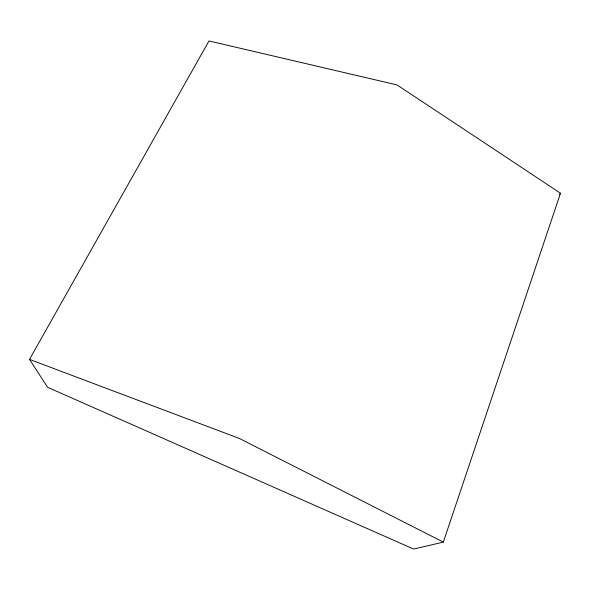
<?xml version="1.0" encoding="UTF-8"?>
<svg xmlns="http://www.w3.org/2000/svg" width="590" height="590" viewBox="0 0 590 590"><rect width="100%" height="100%" fill="white"/><g stroke="black" fill="none" stroke-linecap="round" stroke-linejoin="round"><path stroke-width="0.89" d="M443.333 542.107L560.5 193.218L397.033 84.916L208.978 40.946L29.5 359.384L47.642 387.305L413.612 549.054L443.333 542.107L239.319 438.436L29.5 359.384M559.364 194.464L560.5 193.218"/></g></svg>
